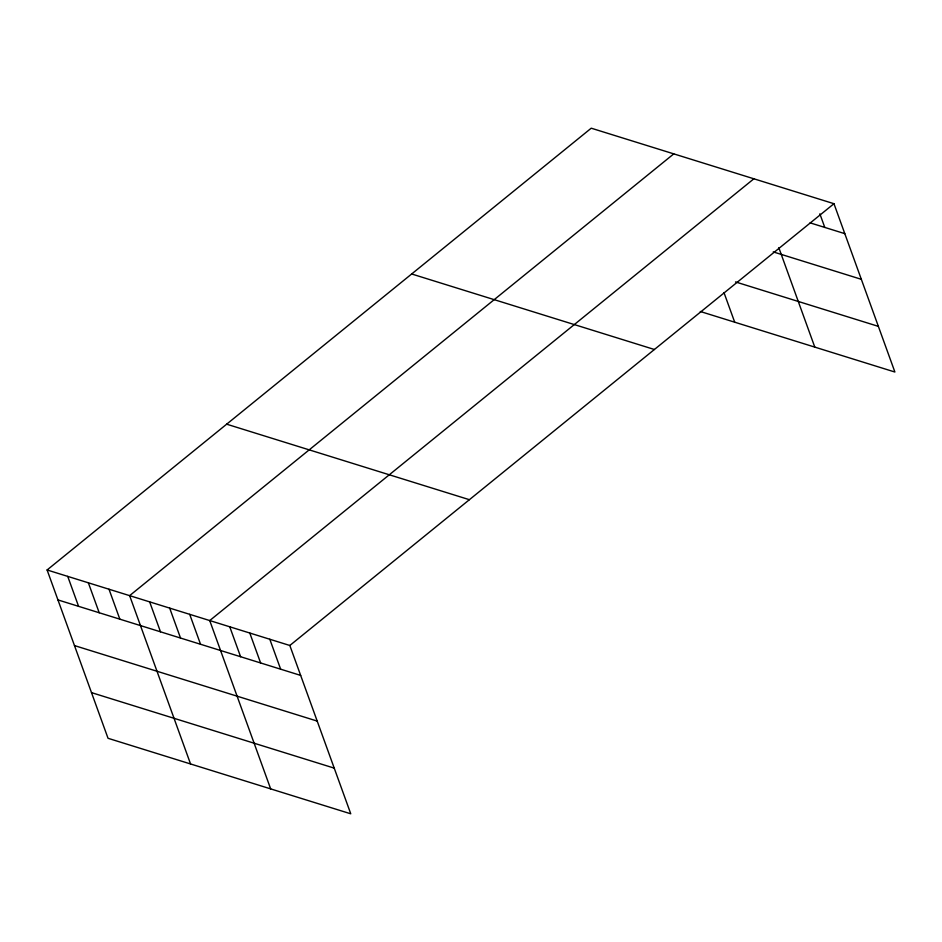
<?xml version="1.0" encoding="UTF-8"?>
<svg xmlns="http://www.w3.org/2000/svg" width="942" height="942" viewBox="0 0 942 942"><rect width="100%" height="100%" fill="white"/><g stroke="black" fill="none" stroke-linecap="round" stroke-linejoin="round"><path stroke-width="1.41" d="M47.1 569.969L289.83 645.482L350.765 813.806L108.036 738.293L47.1 569.969L591.235 128.194L833.964 203.708L894.9 372.031L700.306 311.496M673.766 153.876L129.631 595.638L190.555 763.962M753.871 178.792L209.725 620.566L270.66 788.878M289.83 645.482L833.964 203.708M810.096 222.854L844.809 233.651M773.229 251.903L861.341 279.315M735.525 281.929L878.368 326.368M411.678 273.981L654.407 349.494M226.669 424.183L469.399 499.696M57.933 599.913L300.675 675.414M74.465 645.576L317.195 721.089M91.504 692.629L334.233 768.13M819.858 213.81L824.78 227.422M778.81 247.675L814.795 347.115M723.998 292.644L734.701 322.199M269.801 639.253L280.645 669.185M249.783 633.024L260.616 662.956M229.754 626.795L240.599 656.727M189.707 614.337L200.54 644.269M169.678 608.108L180.523 638.04M149.648 601.867L160.493 631.811M109.001 589.221L119.834 619.165M88.36 582.804L99.204 612.747M67.73 576.386L78.575 606.33"/></g></svg>
